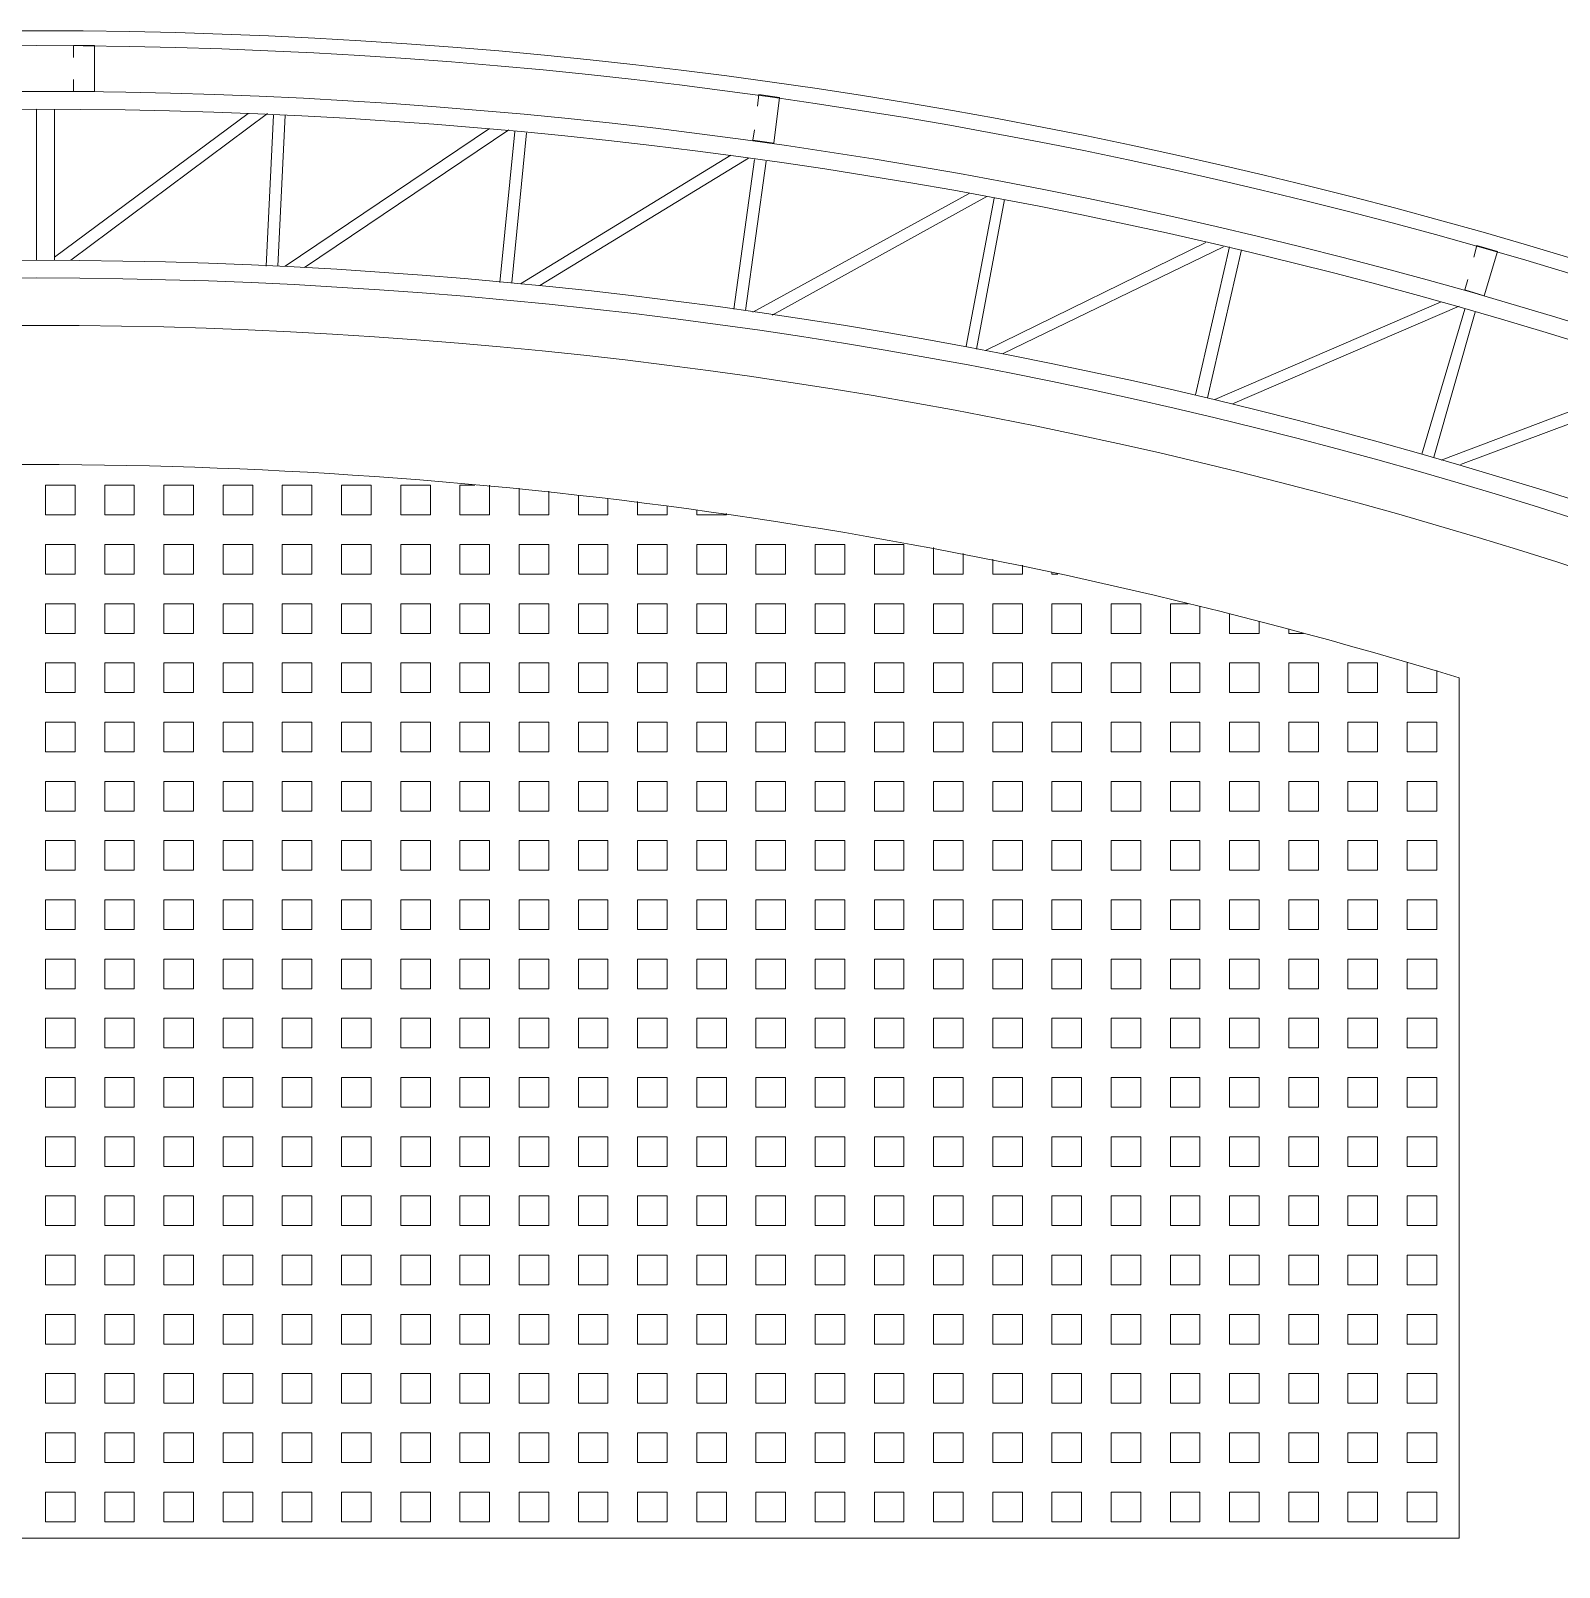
# Model space of a CAD drawing. Header units: millimetres. Extents: x 8 to 69.8, y -142.7 to -115.9.
# Drawn here: x 66.938 to 67.594, y -126.608 to -125.949 of the extents above; entities that cross this region are included whole.
import ezdxf

# ---------------------------------------------------------------- set-up
doc = ezdxf.new("R2010")
doc.units = ezdxf.units.MM
doc.layers.add('PDF3_0', color=7, linetype='Continuous', true_color=0x8e8e8e)
doc.layers.add('PDF3_04-DETALHE', color=7, linetype='Continuous', true_color=0xc6c6c6)

msp = doc.modelspace()

# ---------------------------------------------------------------- linework, layer by layer
at = {"layer": 'PDF3_0', "color": 7, "lineweight": 0}
msp.add_lwpolyline([(68.95576, -127.18679), (68.96084, -127.18425, 0.281491), (66.94026, -125.94854, 0.281232), (64.92031, -127.18425), (64.92539, -127.18679, -0.281529), (66.94026, -125.95489, -0.281207)], format="xyb", close=True, dxfattribs=at)
for points in [[(66.95614, -125.95997), (66.95614, -125.95489), (66.96503, -125.95489), (66.96503, -125.97457), (66.95614, -125.97457), (66.95614, -125.96949)], [(67.24951, -125.98092), (67.25014, -125.97584), (67.25903, -125.97711), (67.25649, -125.9968), (67.2476, -125.99553), (67.24824, -125.99108)], [(66.94788, -126.04696), (66.94788, -125.98219)], [(67.03107, -125.9841), (66.94788, -126.04569)], [(67.03932, -125.9841), (66.95487, -126.04696)], [(67.03869, -126.0495), (67.04186, -125.98473)], [(67.04377, -126.0495), (67.04694, -125.98473)], [(67.13457, -125.99045), (67.04694, -126.0495)], [(67.14283, -125.99108), (67.0552, -126.05014)], [(67.13902, -126.05649), (67.14537, -125.99172)], [(67.1441, -126.05649), (67.15045, -125.99235)], [(67.23808, -126.00188), (67.14791, -126.05712)], [(67.2457, -126.00315), (67.15616, -126.05776)], [(67.23935, -126.06792), (67.24824, -126.00378)], [(67.24443, -126.06855), (67.25332, -126.00442)], [(67.34031, -126.01839), (67.2476, -126.06919)], [(67.34793, -126.01966), (67.25586, -126.07046)], [(67.33904, -126.08379), (67.35111, -126.02029)], [(67.34349, -126.08506), (67.35555, -126.02093)], [(67.44191, -126.03934), (67.3473, -126.0857)], [(67.44953, -126.04125), (67.35492, -126.08697)], [(67.43747, -126.10475), (67.45207, -126.04125)], [(67.44255, -126.10602), (67.45715, -126.04252)], [(67.55685, -126.04569), (67.55812, -126.04061), (67.56701, -126.04315), (67.56129, -126.0622), (67.55304, -126.05966), (67.55431, -126.05522)], [(67.54288, -126.06474), (67.44572, -126.10665)], [(67.5505, -126.06665), (67.45334, -126.10856)], [(67.53462, -126.13015), (67.55304, -126.06792)], [(67.5397, -126.13142), (67.55748, -126.06919)], [(67.64194, -126.09522), (67.54288, -126.13269)], [(67.64956, -126.09776), (67.55113, -126.13459)]]:
    msp.add_lwpolyline(points, dxfattribs=at)
for points in [[(68.9056, -127.13599, 0.273254), (66.94026, -125.97457, 0.272971), (64.97492, -127.13599), (65.04541, -127.17473, -0.273469), (66.94026, -126.05458, -0.273204), (68.83575, -127.17473), (68.82622, -127.15758), (68.89607, -127.11885), (68.9056, -127.13599), (68.92084, -127.17473), (68.92084, -127.75449)], [(68.89544, -127.13345, 0.272629), (66.94026, -125.98219, 0.272345), (64.98508, -127.13345), (65.04223, -127.16457, -0.272295), (66.94026, -126.04696), (66.94026, -125.98219), (66.94026, -126.04696, -0.272145), (68.83892, -127.16457)], [(64.96032, -127.25029), (64.96032, -127.17473), (65.06827, -127.17473, -0.271847), (66.94026, -126.0749, -0.272057), (68.81289, -127.17473), (68.92084, -127.17473)], [(67.5505, -126.22603, 0.074043), (66.94026, -126.13459, 0.073846), (66.33066, -126.22603), (66.33066, -126.59497), (67.5505, -126.59497), (67.5505, -126.22603), (67.5505, -126.59497)]]:
    msp.add_lwpolyline(points, format="xyb", dxfattribs=at)
msp.add_lwpolyline([(66.94026, -125.98219), (66.94026, -126.04696)], close=True, dxfattribs=at)
at = {"layer": 'PDF3_04-DETALHE', "lineweight": 0}
for points in [[(66.95677, -126.14348), (66.95677, -126.15618), (66.94407, -126.15618), (66.94407, -126.14348)], [(66.98217, -126.14348), (66.98217, -126.15618), (66.96947, -126.15618), (66.96947, -126.14348)], [(67.00757, -126.14348), (67.00757, -126.15618), (66.99487, -126.15618), (66.99487, -126.14348)], [(67.03297, -126.14348), (67.03297, -126.15618), (67.02027, -126.15618), (67.02027, -126.14348)], [(67.05837, -126.14348), (67.05837, -126.15618), (67.04567, -126.15618), (67.04567, -126.14348)], [(67.08377, -126.14348), (67.08377, -126.15618), (67.07107, -126.15618), (67.07107, -126.14348)], [(67.10917, -126.14348), (67.10917, -126.15618), (67.09647, -126.15618), (67.09647, -126.14348)], [(66.95677, -126.16888), (66.95677, -126.18158), (66.94407, -126.18158), (66.94407, -126.16888)], [(66.98217, -126.16888), (66.98217, -126.18158), (66.96947, -126.18158), (66.96947, -126.16888)], [(67.00757, -126.16888), (67.00757, -126.18158), (66.99487, -126.18158), (66.99487, -126.16888)], [(67.03297, -126.16888), (67.03297, -126.18158), (67.02027, -126.18158), (67.02027, -126.16888)], [(67.05837, -126.16888), (67.05837, -126.18158), (67.04567, -126.18158), (67.04567, -126.16888)], [(67.08377, -126.16888), (67.08377, -126.18158), (67.07107, -126.18158), (67.07107, -126.16888)], [(67.10917, -126.16888), (67.10917, -126.18158), (67.09647, -126.18158), (67.09647, -126.16888)], [(67.13457, -126.16888), (67.13457, -126.18158), (67.12187, -126.18158), (67.12187, -126.16888)], [(67.15997, -126.16888), (67.15997, -126.18158), (67.14727, -126.18158), (67.14727, -126.16888)], [(67.18537, -126.16888), (67.18537, -126.18158), (67.17267, -126.18158), (67.17267, -126.16888)], [(67.21077, -126.16888), (67.21077, -126.18158), (67.19807, -126.18158), (67.19807, -126.16888)], [(67.23617, -126.16888), (67.23617, -126.18158), (67.22347, -126.18158), (67.22347, -126.16888)], [(67.26157, -126.16888), (67.26157, -126.18158), (67.24887, -126.18158), (67.24887, -126.16888)], [(67.28697, -126.16888), (67.28697, -126.18158), (67.27427, -126.18158), (67.27427, -126.16888)], [(67.31237, -126.16888), (67.31237, -126.18158), (67.29967, -126.18158), (67.29967, -126.16888)], [(66.95677, -126.19428), (66.95677, -126.20698), (66.94407, -126.20698), (66.94407, -126.19428)], [(66.98217, -126.19428), (66.98217, -126.20698), (66.96947, -126.20698), (66.96947, -126.19428)], [(67.00757, -126.19428), (67.00757, -126.20698), (66.99487, -126.20698), (66.99487, -126.19428)], [(67.03297, -126.19428), (67.03297, -126.20698), (67.02027, -126.20698), (67.02027, -126.19428)], [(67.05837, -126.19428), (67.05837, -126.20698), (67.04567, -126.20698), (67.04567, -126.19428)], [(67.08377, -126.19428), (67.08377, -126.20698), (67.07107, -126.20698), (67.07107, -126.19428)], [(67.10917, -126.19428), (67.10917, -126.20698), (67.09647, -126.20698), (67.09647, -126.19428)], [(67.13457, -126.19428), (67.13457, -126.20698), (67.12187, -126.20698), (67.12187, -126.19428)], [(67.15997, -126.19428), (67.15997, -126.20698), (67.14727, -126.20698), (67.14727, -126.19428)], [(67.18537, -126.19428), (67.18537, -126.20698), (67.17267, -126.20698), (67.17267, -126.19428)], [(67.21077, -126.19428), (67.21077, -126.20698), (67.19807, -126.20698), (67.19807, -126.19428)], [(67.23617, -126.19428), (67.23617, -126.20698), (67.22347, -126.20698), (67.22347, -126.19428)], [(67.26157, -126.19428), (67.26157, -126.20698), (67.24887, -126.20698), (67.24887, -126.19428)], [(67.28697, -126.19428), (67.28697, -126.20698), (67.27427, -126.20698), (67.27427, -126.19428)], [(67.31237, -126.19428), (67.31237, -126.20698), (67.29967, -126.20698), (67.29967, -126.19428)], [(67.33777, -126.19428), (67.33777, -126.20698), (67.32507, -126.20698), (67.32507, -126.19428)], [(67.36317, -126.19428), (67.36317, -126.20698), (67.35047, -126.20698), (67.35047, -126.19428)], [(67.38857, -126.19428), (67.38857, -126.20698), (67.37587, -126.20698), (67.37587, -126.19428)], [(67.41397, -126.19428), (67.41397, -126.20698), (67.40127, -126.20698), (67.40127, -126.19428)], [(66.95677, -126.21968), (66.95677, -126.23238), (66.94407, -126.23238), (66.94407, -126.21968)], [(66.98217, -126.21968), (66.98217, -126.23238), (66.96947, -126.23238), (66.96947, -126.21968)], [(67.00757, -126.21968), (67.00757, -126.23238), (66.99487, -126.23238), (66.99487, -126.21968)], [(67.03297, -126.21968), (67.03297, -126.23238), (67.02027, -126.23238), (67.02027, -126.21968)], [(67.05837, -126.21968), (67.05837, -126.23238), (67.04567, -126.23238), (67.04567, -126.21968)], [(67.08377, -126.21968), (67.08377, -126.23238), (67.07107, -126.23238), (67.07107, -126.21968)], [(67.10917, -126.21968), (67.10917, -126.23238), (67.09647, -126.23238), (67.09647, -126.21968)], [(67.13457, -126.21968), (67.13457, -126.23238), (67.12187, -126.23238), (67.12187, -126.21968)], [(67.15997, -126.21968), (67.15997, -126.23238), (67.14727, -126.23238), (67.14727, -126.21968)], [(67.18537, -126.21968), (67.18537, -126.23238), (67.17267, -126.23238), (67.17267, -126.21968)], [(67.21077, -126.21968), (67.21077, -126.23238), (67.19807, -126.23238), (67.19807, -126.21968)], [(67.23617, -126.21968), (67.23617, -126.23238), (67.22347, -126.23238), (67.22347, -126.21968)], [(67.26157, -126.21968), (67.26157, -126.23238), (67.24887, -126.23238), (67.24887, -126.21968)], [(67.28697, -126.21968), (67.28697, -126.23238), (67.27427, -126.23238), (67.27427, -126.21968)], [(67.31237, -126.21968), (67.31237, -126.23238), (67.29967, -126.23238), (67.29967, -126.21968)], [(67.33777, -126.21968), (67.33777, -126.23238), (67.32507, -126.23238), (67.32507, -126.21968)], [(67.36317, -126.21968), (67.36317, -126.23238), (67.35047, -126.23238), (67.35047, -126.21968)], [(67.38857, -126.21968), (67.38857, -126.23238), (67.37587, -126.23238), (67.37587, -126.21968)], [(67.41397, -126.21968), (67.41397, -126.23238), (67.40127, -126.23238), (67.40127, -126.21968)], [(67.43937, -126.21968), (67.43937, -126.23238), (67.42667, -126.23238), (67.42667, -126.21968)], [(67.46477, -126.21968), (67.46477, -126.23238), (67.45207, -126.23238), (67.45207, -126.21968)], [(67.49017, -126.21968), (67.49017, -126.23238), (67.47747, -126.23238), (67.47747, -126.21968)], [(67.51557, -126.21968), (67.51557, -126.23238), (67.50287, -126.23238), (67.50287, -126.21968)], [(66.95677, -126.24508), (66.95677, -126.25778), (66.94407, -126.25778), (66.94407, -126.24508)], [(66.98217, -126.24508), (66.98217, -126.25778), (66.96947, -126.25778), (66.96947, -126.24508)], [(67.00757, -126.24508), (67.00757, -126.25778), (66.99487, -126.25778), (66.99487, -126.24508)], [(67.03297, -126.24508), (67.03297, -126.25778), (67.02027, -126.25778), (67.02027, -126.24508)], [(67.05837, -126.24508), (67.05837, -126.25778), (67.04567, -126.25778), (67.04567, -126.24508)], [(67.08377, -126.24508), (67.08377, -126.25778), (67.07107, -126.25778), (67.07107, -126.24508)], [(67.10917, -126.24508), (67.10917, -126.25778), (67.09647, -126.25778), (67.09647, -126.24508)], [(67.13457, -126.24508), (67.13457, -126.25778), (67.12187, -126.25778), (67.12187, -126.24508)], [(67.15997, -126.24508), (67.15997, -126.25778), (67.14727, -126.25778), (67.14727, -126.24508)], [(67.18537, -126.24508), (67.18537, -126.25778), (67.17267, -126.25778), (67.17267, -126.24508)], [(67.21077, -126.24508), (67.21077, -126.25778), (67.19807, -126.25778), (67.19807, -126.24508)], [(67.23617, -126.24508), (67.23617, -126.25778), (67.22347, -126.25778), (67.22347, -126.24508)], [(67.26157, -126.24508), (67.26157, -126.25778), (67.24887, -126.25778), (67.24887, -126.24508)], [(67.28697, -126.24508), (67.28697, -126.25778), (67.27427, -126.25778), (67.27427, -126.24508)], [(67.31237, -126.24508), (67.31237, -126.25778), (67.29967, -126.25778), (67.29967, -126.24508)], [(67.33777, -126.24508), (67.33777, -126.25778), (67.32507, -126.25778), (67.32507, -126.24508)], [(67.36317, -126.24508), (67.36317, -126.25778), (67.35047, -126.25778), (67.35047, -126.24508)], [(67.38857, -126.24508), (67.38857, -126.25778), (67.37587, -126.25778), (67.37587, -126.24508)], [(67.41397, -126.24508), (67.41397, -126.25778), (67.40127, -126.25778), (67.40127, -126.24508)], [(67.43937, -126.24508), (67.43937, -126.25778), (67.42667, -126.25778), (67.42667, -126.24508)], [(67.46477, -126.24508), (67.46477, -126.25778), (67.45207, -126.25778), (67.45207, -126.24508)], [(67.49017, -126.24508), (67.49017, -126.25778), (67.47747, -126.25778), (67.47747, -126.24508)], [(67.51557, -126.24508), (67.51557, -126.25778), (67.50287, -126.25778), (67.50287, -126.24508)], [(67.54097, -126.24508), (67.54097, -126.25778), (67.52827, -126.25778), (67.52827, -126.24508)], [(66.95677, -126.27048), (66.95677, -126.28318), (66.94407, -126.28318), (66.94407, -126.27048)], [(66.98217, -126.27048), (66.98217, -126.28318), (66.96947, -126.28318), (66.96947, -126.27048)], [(67.00757, -126.27048), (67.00757, -126.28318), (66.99487, -126.28318), (66.99487, -126.27048)], [(67.03297, -126.27048), (67.03297, -126.28318), (67.02027, -126.28318), (67.02027, -126.27048)], [(67.05837, -126.27048), (67.05837, -126.28318), (67.04567, -126.28318), (67.04567, -126.27048)], [(67.08377, -126.27048), (67.08377, -126.28318), (67.07107, -126.28318), (67.07107, -126.27048)], [(67.10917, -126.27048), (67.10917, -126.28318), (67.09647, -126.28318), (67.09647, -126.27048)], [(67.13457, -126.27048), (67.13457, -126.28318), (67.12187, -126.28318), (67.12187, -126.27048)], [(67.15997, -126.27048), (67.15997, -126.28318), (67.14727, -126.28318), (67.14727, -126.27048)], [(67.18537, -126.27048), (67.18537, -126.28318), (67.17267, -126.28318), (67.17267, -126.27048)], [(67.21077, -126.27048), (67.21077, -126.28318), (67.19807, -126.28318), (67.19807, -126.27048)], [(67.23617, -126.27048), (67.23617, -126.28318), (67.22347, -126.28318), (67.22347, -126.27048)], [(67.26157, -126.27048), (67.26157, -126.28318), (67.24887, -126.28318), (67.24887, -126.27048)], [(67.28697, -126.27048), (67.28697, -126.28318), (67.27427, -126.28318), (67.27427, -126.27048)], [(67.31237, -126.27048), (67.31237, -126.28318), (67.29967, -126.28318), (67.29967, -126.27048)], [(67.33777, -126.27048), (67.33777, -126.28318), (67.32507, -126.28318), (67.32507, -126.27048)], [(67.36317, -126.27048), (67.36317, -126.28318), (67.35047, -126.28318), (67.35047, -126.27048)], [(67.38857, -126.27048), (67.38857, -126.28318), (67.37587, -126.28318), (67.37587, -126.27048)], [(67.41397, -126.27048), (67.41397, -126.28318), (67.40127, -126.28318), (67.40127, -126.27048)], [(67.43937, -126.27048), (67.43937, -126.28318), (67.42667, -126.28318), (67.42667, -126.27048)], [(67.46477, -126.27048), (67.46477, -126.28318), (67.45207, -126.28318), (67.45207, -126.27048)], [(67.49017, -126.27048), (67.49017, -126.28318), (67.47747, -126.28318), (67.47747, -126.27048)], [(67.51557, -126.27048), (67.51557, -126.28318), (67.50287, -126.28318), (67.50287, -126.27048)], [(67.54097, -126.27048), (67.54097, -126.28318), (67.52827, -126.28318), (67.52827, -126.27048)], [(66.95677, -126.29588), (66.95677, -126.30858), (66.94407, -126.30858), (66.94407, -126.29588)], [(66.98217, -126.29588), (66.98217, -126.30858), (66.96947, -126.30858), (66.96947, -126.29588)], [(67.00757, -126.29588), (67.00757, -126.30858), (66.99487, -126.30858), (66.99487, -126.29588)], [(67.03297, -126.29588), (67.03297, -126.30858), (67.02027, -126.30858), (67.02027, -126.29588)], [(67.05837, -126.29588), (67.05837, -126.30858), (67.04567, -126.30858), (67.04567, -126.29588)], [(67.08377, -126.29588), (67.08377, -126.30858), (67.07107, -126.30858), (67.07107, -126.29588)], [(67.10917, -126.29588), (67.10917, -126.30858), (67.09647, -126.30858), (67.09647, -126.29588)], [(67.13457, -126.29588), (67.13457, -126.30858), (67.12187, -126.30858), (67.12187, -126.29588)], [(67.15997, -126.29588), (67.15997, -126.30858), (67.14727, -126.30858), (67.14727, -126.29588)], [(67.18537, -126.29588), (67.18537, -126.30858), (67.17267, -126.30858), (67.17267, -126.29588)], [(67.21077, -126.29588), (67.21077, -126.30858), (67.19807, -126.30858), (67.19807, -126.29588)], [(67.23617, -126.29588), (67.23617, -126.30858), (67.22347, -126.30858), (67.22347, -126.29588)], [(67.26157, -126.29588), (67.26157, -126.30858), (67.24887, -126.30858), (67.24887, -126.29588)], [(67.28697, -126.29588), (67.28697, -126.30858), (67.27427, -126.30858), (67.27427, -126.29588)], [(67.31237, -126.29588), (67.31237, -126.30858), (67.29967, -126.30858), (67.29967, -126.29588)], [(67.33777, -126.29588), (67.33777, -126.30858), (67.32507, -126.30858), (67.32507, -126.29588)], [(67.36317, -126.29588), (67.36317, -126.30858), (67.35047, -126.30858), (67.35047, -126.29588)], [(67.38857, -126.29588), (67.38857, -126.30858), (67.37587, -126.30858), (67.37587, -126.29588)], [(67.41397, -126.29588), (67.41397, -126.30858), (67.40127, -126.30858), (67.40127, -126.29588)], [(67.43937, -126.29588), (67.43937, -126.30858), (67.42667, -126.30858), (67.42667, -126.29588)], [(67.46477, -126.29588), (67.46477, -126.30858), (67.45207, -126.30858), (67.45207, -126.29588)], [(67.49017, -126.29588), (67.49017, -126.30858), (67.47747, -126.30858), (67.47747, -126.29588)], [(67.51557, -126.29588), (67.51557, -126.30858), (67.50287, -126.30858), (67.50287, -126.29588)], [(67.54097, -126.29588), (67.54097, -126.30858), (67.52827, -126.30858), (67.52827, -126.29588)], [(66.95677, -126.32128), (66.95677, -126.33398), (66.94407, -126.33398), (66.94407, -126.32128)], [(66.98217, -126.32128), (66.98217, -126.33398), (66.96947, -126.33398), (66.96947, -126.32128)], [(67.00757, -126.32128), (67.00757, -126.33398), (66.99487, -126.33398), (66.99487, -126.32128)], [(67.03297, -126.32128), (67.03297, -126.33398), (67.02027, -126.33398), (67.02027, -126.32128)], [(67.05837, -126.32128), (67.05837, -126.33398), (67.04567, -126.33398), (67.04567, -126.32128)], [(67.08377, -126.32128), (67.08377, -126.33398), (67.07107, -126.33398), (67.07107, -126.32128)], [(67.10917, -126.32128), (67.10917, -126.33398), (67.09647, -126.33398), (67.09647, -126.32128)], [(67.13457, -126.32128), (67.13457, -126.33398), (67.12187, -126.33398), (67.12187, -126.32128)], [(67.15997, -126.32128), (67.15997, -126.33398), (67.14727, -126.33398), (67.14727, -126.32128)], [(67.18537, -126.32128), (67.18537, -126.33398), (67.17267, -126.33398), (67.17267, -126.32128)], [(67.21077, -126.32128), (67.21077, -126.33398), (67.19807, -126.33398), (67.19807, -126.32128)], [(67.23617, -126.32128), (67.23617, -126.33398), (67.22347, -126.33398), (67.22347, -126.32128)], [(67.26157, -126.32128), (67.26157, -126.33398), (67.24887, -126.33398), (67.24887, -126.32128)], [(67.28697, -126.32128), (67.28697, -126.33398), (67.27427, -126.33398), (67.27427, -126.32128)], [(67.31237, -126.32128), (67.31237, -126.33398), (67.29967, -126.33398), (67.29967, -126.32128)], [(67.33777, -126.32128), (67.33777, -126.33398), (67.32507, -126.33398), (67.32507, -126.32128)], [(67.36317, -126.32128), (67.36317, -126.33398), (67.35047, -126.33398), (67.35047, -126.32128)], [(67.38857, -126.32128), (67.38857, -126.33398), (67.37587, -126.33398), (67.37587, -126.32128)], [(67.41397, -126.32128), (67.41397, -126.33398), (67.40127, -126.33398), (67.40127, -126.32128)], [(67.43937, -126.32128), (67.43937, -126.33398), (67.42667, -126.33398), (67.42667, -126.32128)], [(67.46477, -126.32128), (67.46477, -126.33398), (67.45207, -126.33398), (67.45207, -126.32128)], [(67.49017, -126.32128), (67.49017, -126.33398), (67.47747, -126.33398), (67.47747, -126.32128)], [(67.51557, -126.32128), (67.51557, -126.33398), (67.50287, -126.33398), (67.50287, -126.32128)], [(67.54097, -126.32128), (67.54097, -126.33398), (67.52827, -126.33398), (67.52827, -126.32128)], [(66.95677, -126.34668), (66.95677, -126.35938), (66.94407, -126.35938), (66.94407, -126.34668)], [(66.98217, -126.34668), (66.98217, -126.35938), (66.96947, -126.35938), (66.96947, -126.34668)], [(67.00757, -126.34668), (67.00757, -126.35938), (66.99487, -126.35938), (66.99487, -126.34668)], [(67.03297, -126.34668), (67.03297, -126.35938), (67.02027, -126.35938), (67.02027, -126.34668)], [(67.05837, -126.34668), (67.05837, -126.35938), (67.04567, -126.35938), (67.04567, -126.34668)], [(67.08377, -126.34668), (67.08377, -126.35938), (67.07107, -126.35938), (67.07107, -126.34668)], [(67.10917, -126.34668), (67.10917, -126.35938), (67.09647, -126.35938), (67.09647, -126.34668)], [(67.13457, -126.34668), (67.13457, -126.35938), (67.12187, -126.35938), (67.12187, -126.34668)], [(67.15997, -126.34668), (67.15997, -126.35938), (67.14727, -126.35938), (67.14727, -126.34668)], [(67.18537, -126.34668), (67.18537, -126.35938), (67.17267, -126.35938), (67.17267, -126.34668)], [(67.21077, -126.34668), (67.21077, -126.35938), (67.19807, -126.35938), (67.19807, -126.34668)], [(67.23617, -126.34668), (67.23617, -126.35938), (67.22347, -126.35938), (67.22347, -126.34668)], [(67.26157, -126.34668), (67.26157, -126.35938), (67.24887, -126.35938), (67.24887, -126.34668)], [(67.28697, -126.34668), (67.28697, -126.35938), (67.27427, -126.35938), (67.27427, -126.34668)], [(67.31237, -126.34668), (67.31237, -126.35938), (67.29967, -126.35938), (67.29967, -126.34668)], [(67.33777, -126.34668), (67.33777, -126.35938), (67.32507, -126.35938), (67.32507, -126.34668)], [(67.36317, -126.34668), (67.36317, -126.35938), (67.35047, -126.35938), (67.35047, -126.34668)], [(67.38857, -126.34668), (67.38857, -126.35938), (67.37587, -126.35938), (67.37587, -126.34668)], [(67.41397, -126.34668), (67.41397, -126.35938), (67.40127, -126.35938), (67.40127, -126.34668)], [(67.43937, -126.34668), (67.43937, -126.35938), (67.42667, -126.35938), (67.42667, -126.34668)], [(67.46477, -126.34668), (67.46477, -126.35938), (67.45207, -126.35938), (67.45207, -126.34668)], [(67.49017, -126.34668), (67.49017, -126.35938), (67.47747, -126.35938), (67.47747, -126.34668)], [(67.51557, -126.34668), (67.51557, -126.35938), (67.50287, -126.35938), (67.50287, -126.34668)], [(67.54097, -126.34668), (67.54097, -126.35938), (67.52827, -126.35938), (67.52827, -126.34668)], [(66.95677, -126.37208), (66.95677, -126.38478), (66.94407, -126.38478), (66.94407, -126.37208)], [(66.98217, -126.37208), (66.98217, -126.38478), (66.96947, -126.38478), (66.96947, -126.37208)], [(67.00757, -126.37208), (67.00757, -126.38478), (66.99487, -126.38478), (66.99487, -126.37208)], [(67.03297, -126.37208), (67.03297, -126.38478), (67.02027, -126.38478), (67.02027, -126.37208)], [(67.05837, -126.37208), (67.05837, -126.38478), (67.04567, -126.38478), (67.04567, -126.37208)], [(67.08377, -126.37208), (67.08377, -126.38478), (67.07107, -126.38478), (67.07107, -126.37208)], [(67.10917, -126.37208), (67.10917, -126.38478), (67.09647, -126.38478), (67.09647, -126.37208)], [(67.13457, -126.37208), (67.13457, -126.38478), (67.12187, -126.38478), (67.12187, -126.37208)], [(67.15997, -126.37208), (67.15997, -126.38478), (67.14727, -126.38478), (67.14727, -126.37208)], [(67.18537, -126.37208), (67.18537, -126.38478), (67.17267, -126.38478), (67.17267, -126.37208)], [(67.21077, -126.37208), (67.21077, -126.38478), (67.19807, -126.38478), (67.19807, -126.37208)], [(67.23617, -126.37208), (67.23617, -126.38478), (67.22347, -126.38478), (67.22347, -126.37208)], [(67.26157, -126.37208), (67.26157, -126.38478), (67.24887, -126.38478), (67.24887, -126.37208)], [(67.28697, -126.37208), (67.28697, -126.38478), (67.27427, -126.38478), (67.27427, -126.37208)], [(67.31237, -126.37208), (67.31237, -126.38478), (67.29967, -126.38478), (67.29967, -126.37208)], [(67.33777, -126.37208), (67.33777, -126.38478), (67.32507, -126.38478), (67.32507, -126.37208)], [(67.36317, -126.37208), (67.36317, -126.38478), (67.35047, -126.38478), (67.35047, -126.37208)], [(67.38857, -126.37208), (67.38857, -126.38478), (67.37587, -126.38478), (67.37587, -126.37208)], [(67.41397, -126.37208), (67.41397, -126.38478), (67.40127, -126.38478), (67.40127, -126.37208)], [(67.43937, -126.37208), (67.43937, -126.38478), (67.42667, -126.38478), (67.42667, -126.37208)], [(67.46477, -126.37208), (67.46477, -126.38478), (67.45207, -126.38478), (67.45207, -126.37208)], [(67.49017, -126.37208), (67.49017, -126.38478), (67.47747, -126.38478), (67.47747, -126.37208)], [(67.51557, -126.37208), (67.51557, -126.38478), (67.50287, -126.38478), (67.50287, -126.37208)], [(67.54097, -126.37208), (67.54097, -126.38478), (67.52827, -126.38478), (67.52827, -126.37208)], [(66.95677, -126.39748), (66.95677, -126.41018), (66.94407, -126.41018), (66.94407, -126.39748)], [(66.98217, -126.39748), (66.98217, -126.41018), (66.96947, -126.41018), (66.96947, -126.39748)], [(67.00757, -126.39748), (67.00757, -126.41018), (66.99487, -126.41018), (66.99487, -126.39748)], [(67.03297, -126.39748), (67.03297, -126.41018), (67.02027, -126.41018), (67.02027, -126.39748)], [(67.05837, -126.39748), (67.05837, -126.41018), (67.04567, -126.41018), (67.04567, -126.39748)], [(67.08377, -126.39748), (67.08377, -126.41018), (67.07107, -126.41018), (67.07107, -126.39748)], [(67.10917, -126.39748), (67.10917, -126.41018), (67.09647, -126.41018), (67.09647, -126.39748)], [(67.13457, -126.39748), (67.13457, -126.41018), (67.12187, -126.41018), (67.12187, -126.39748)], [(67.15997, -126.39748), (67.15997, -126.41018), (67.14727, -126.41018), (67.14727, -126.39748)], [(67.18537, -126.39748), (67.18537, -126.41018), (67.17267, -126.41018), (67.17267, -126.39748)], [(67.21077, -126.39748), (67.21077, -126.41018), (67.19807, -126.41018), (67.19807, -126.39748)], [(67.23617, -126.39748), (67.23617, -126.41018), (67.22347, -126.41018), (67.22347, -126.39748)], [(67.26157, -126.39748), (67.26157, -126.41018), (67.24887, -126.41018), (67.24887, -126.39748)], [(67.28697, -126.39748), (67.28697, -126.41018), (67.27427, -126.41018), (67.27427, -126.39748)], [(67.31237, -126.39748), (67.31237, -126.41018), (67.29967, -126.41018), (67.29967, -126.39748)], [(67.33777, -126.39748), (67.33777, -126.41018), (67.32507, -126.41018), (67.32507, -126.39748)], [(67.36317, -126.39748), (67.36317, -126.41018), (67.35047, -126.41018), (67.35047, -126.39748)], [(67.38857, -126.39748), (67.38857, -126.41018), (67.37587, -126.41018), (67.37587, -126.39748)], [(67.41397, -126.39748), (67.41397, -126.41018), (67.40127, -126.41018), (67.40127, -126.39748)], [(67.43937, -126.39748), (67.43937, -126.41018), (67.42667, -126.41018), (67.42667, -126.39748)], [(67.46477, -126.39748), (67.46477, -126.41018), (67.45207, -126.41018), (67.45207, -126.39748)], [(67.49017, -126.39748), (67.49017, -126.41018), (67.47747, -126.41018), (67.47747, -126.39748)], [(67.51557, -126.39748), (67.51557, -126.41018), (67.50287, -126.41018), (67.50287, -126.39748)], [(67.54097, -126.39748), (67.54097, -126.41018), (67.52827, -126.41018), (67.52827, -126.39748)], [(66.95677, -126.42288), (66.95677, -126.43558), (66.94407, -126.43558), (66.94407, -126.42288)], [(66.98217, -126.42288), (66.98217, -126.43558), (66.96947, -126.43558), (66.96947, -126.42288)], [(67.00757, -126.42288), (67.00757, -126.43558), (66.99487, -126.43558), (66.99487, -126.42288)], [(67.03297, -126.42288), (67.03297, -126.43558), (67.02027, -126.43558), (67.02027, -126.42288)], [(67.05837, -126.42288), (67.05837, -126.43558), (67.04567, -126.43558), (67.04567, -126.42288)], [(67.08377, -126.42288), (67.08377, -126.43558), (67.07107, -126.43558), (67.07107, -126.42288)], [(67.10917, -126.42288), (67.10917, -126.43558), (67.09647, -126.43558), (67.09647, -126.42288)], [(67.13457, -126.42288), (67.13457, -126.43558), (67.12187, -126.43558), (67.12187, -126.42288)], [(67.15997, -126.42288), (67.15997, -126.43558), (67.14727, -126.43558), (67.14727, -126.42288)], [(67.18537, -126.42288), (67.18537, -126.43558), (67.17267, -126.43558), (67.17267, -126.42288)], [(67.21077, -126.42288), (67.21077, -126.43558), (67.19807, -126.43558), (67.19807, -126.42288)], [(67.23617, -126.42288), (67.23617, -126.43558), (67.22347, -126.43558), (67.22347, -126.42288)], [(67.26157, -126.42288), (67.26157, -126.43558), (67.24887, -126.43558), (67.24887, -126.42288)], [(67.28697, -126.42288), (67.28697, -126.43558), (67.27427, -126.43558), (67.27427, -126.42288)], [(67.31237, -126.42288), (67.31237, -126.43558), (67.29967, -126.43558), (67.29967, -126.42288)], [(67.33777, -126.42288), (67.33777, -126.43558), (67.32507, -126.43558), (67.32507, -126.42288)], [(67.36317, -126.42288), (67.36317, -126.43558), (67.35047, -126.43558), (67.35047, -126.42288)], [(67.38857, -126.42288), (67.38857, -126.43558), (67.37587, -126.43558), (67.37587, -126.42288)], [(67.41397, -126.42288), (67.41397, -126.43558), (67.40127, -126.43558), (67.40127, -126.42288)], [(67.43937, -126.42288), (67.43937, -126.43558), (67.42667, -126.43558), (67.42667, -126.42288)], [(67.46477, -126.42288), (67.46477, -126.43558), (67.45207, -126.43558), (67.45207, -126.42288)], [(67.49017, -126.42288), (67.49017, -126.43558), (67.47747, -126.43558), (67.47747, -126.42288)], [(67.51557, -126.42288), (67.51557, -126.43558), (67.50287, -126.43558), (67.50287, -126.42288)], [(67.54097, -126.42288), (67.54097, -126.43558), (67.52827, -126.43558), (67.52827, -126.42288)], [(66.95677, -126.44828), (66.95677, -126.46098), (66.94407, -126.46098), (66.94407, -126.44828)], [(66.98217, -126.44828), (66.98217, -126.46098), (66.96947, -126.46098), (66.96947, -126.44828)], [(67.00757, -126.44828), (67.00757, -126.46098), (66.99487, -126.46098), (66.99487, -126.44828)], [(67.03297, -126.44828), (67.03297, -126.46098), (67.02027, -126.46098), (67.02027, -126.44828)], [(67.05837, -126.44828), (67.05837, -126.46098), (67.04567, -126.46098), (67.04567, -126.44828)], [(67.08377, -126.44828), (67.08377, -126.46098), (67.07107, -126.46098), (67.07107, -126.44828)], [(67.10917, -126.44828), (67.10917, -126.46098), (67.09647, -126.46098), (67.09647, -126.44828)], [(67.13457, -126.44828), (67.13457, -126.46098), (67.12187, -126.46098), (67.12187, -126.44828)], [(67.15997, -126.44828), (67.15997, -126.46098), (67.14727, -126.46098), (67.14727, -126.44828)], [(67.18537, -126.44828), (67.18537, -126.46098), (67.17267, -126.46098), (67.17267, -126.44828)], [(67.21077, -126.44828), (67.21077, -126.46098), (67.19807, -126.46098), (67.19807, -126.44828)], [(67.23617, -126.44828), (67.23617, -126.46098), (67.22347, -126.46098), (67.22347, -126.44828)], [(67.26157, -126.44828), (67.26157, -126.46098), (67.24887, -126.46098), (67.24887, -126.44828)], [(67.28697, -126.44828), (67.28697, -126.46098), (67.27427, -126.46098), (67.27427, -126.44828)], [(67.31237, -126.44828), (67.31237, -126.46098), (67.29967, -126.46098), (67.29967, -126.44828)], [(67.33777, -126.44828), (67.33777, -126.46098), (67.32507, -126.46098), (67.32507, -126.44828)], [(67.36317, -126.44828), (67.36317, -126.46098), (67.35047, -126.46098), (67.35047, -126.44828)], [(67.38857, -126.44828), (67.38857, -126.46098), (67.37587, -126.46098), (67.37587, -126.44828)], [(67.41397, -126.44828), (67.41397, -126.46098), (67.40127, -126.46098), (67.40127, -126.44828)], [(67.43937, -126.44828), (67.43937, -126.46098), (67.42667, -126.46098), (67.42667, -126.44828)], [(67.46477, -126.44828), (67.46477, -126.46098), (67.45207, -126.46098), (67.45207, -126.44828)], [(67.49017, -126.44828), (67.49017, -126.46098), (67.47747, -126.46098), (67.47747, -126.44828)], [(67.51557, -126.44828), (67.51557, -126.46098), (67.50287, -126.46098), (67.50287, -126.44828)], [(67.54097, -126.44828), (67.54097, -126.46098), (67.52827, -126.46098), (67.52827, -126.44828)], [(66.95677, -126.47368), (66.95677, -126.48638), (66.94407, -126.48638), (66.94407, -126.47368)], [(66.98217, -126.47368), (66.98217, -126.48638), (66.96947, -126.48638), (66.96947, -126.47368)], [(67.00757, -126.47368), (67.00757, -126.48638), (66.99487, -126.48638), (66.99487, -126.47368)], [(67.03297, -126.47368), (67.03297, -126.48638), (67.02027, -126.48638), (67.02027, -126.47368)], [(67.05837, -126.47368), (67.05837, -126.48638), (67.04567, -126.48638), (67.04567, -126.47368)], [(67.08377, -126.47368), (67.08377, -126.48638), (67.07107, -126.48638), (67.07107, -126.47368)], [(67.10917, -126.47368), (67.10917, -126.48638), (67.09647, -126.48638), (67.09647, -126.47368)], [(67.13457, -126.47368), (67.13457, -126.48638), (67.12187, -126.48638), (67.12187, -126.47368)], [(67.15997, -126.47368), (67.15997, -126.48638), (67.14727, -126.48638), (67.14727, -126.47368)], [(67.18537, -126.47368), (67.18537, -126.48638), (67.17267, -126.48638), (67.17267, -126.47368)], [(67.21077, -126.47368), (67.21077, -126.48638), (67.19807, -126.48638), (67.19807, -126.47368)], [(67.23617, -126.47368), (67.23617, -126.48638), (67.22347, -126.48638), (67.22347, -126.47368)], [(67.26157, -126.47368), (67.26157, -126.48638), (67.24887, -126.48638), (67.24887, -126.47368)], [(67.28697, -126.47368), (67.28697, -126.48638), (67.27427, -126.48638), (67.27427, -126.47368)], [(67.31237, -126.47368), (67.31237, -126.48638), (67.29967, -126.48638), (67.29967, -126.47368)], [(67.33777, -126.47368), (67.33777, -126.48638), (67.32507, -126.48638), (67.32507, -126.47368)], [(67.36317, -126.47368), (67.36317, -126.48638), (67.35047, -126.48638), (67.35047, -126.47368)], [(67.38857, -126.47368), (67.38857, -126.48638), (67.37587, -126.48638), (67.37587, -126.47368)], [(67.41397, -126.47368), (67.41397, -126.48638), (67.40127, -126.48638), (67.40127, -126.47368)], [(67.43937, -126.47368), (67.43937, -126.48638), (67.42667, -126.48638), (67.42667, -126.47368)], [(67.46477, -126.47368), (67.46477, -126.48638), (67.45207, -126.48638), (67.45207, -126.47368)], [(67.49017, -126.47368), (67.49017, -126.48638), (67.47747, -126.48638), (67.47747, -126.47368)], [(67.51557, -126.47368), (67.51557, -126.48638), (67.50287, -126.48638), (67.50287, -126.47368)], [(67.54097, -126.47368), (67.54097, -126.48638), (67.52827, -126.48638), (67.52827, -126.47368)], [(66.95677, -126.49908), (66.95677, -126.51178), (66.94407, -126.51178), (66.94407, -126.49908)], [(66.98217, -126.49908), (66.98217, -126.51178), (66.96947, -126.51178), (66.96947, -126.49908)], [(67.00757, -126.49908), (67.00757, -126.51178), (66.99487, -126.51178), (66.99487, -126.49908)], [(67.03297, -126.49908), (67.03297, -126.51178), (67.02027, -126.51178), (67.02027, -126.49908)], [(67.05837, -126.49908), (67.05837, -126.51178), (67.04567, -126.51178), (67.04567, -126.49908)], [(67.08377, -126.49908), (67.08377, -126.51178), (67.07107, -126.51178), (67.07107, -126.49908)], [(67.10917, -126.49908), (67.10917, -126.51178), (67.09647, -126.51178), (67.09647, -126.49908)], [(67.13457, -126.49908), (67.13457, -126.51178), (67.12187, -126.51178), (67.12187, -126.49908)], [(67.15997, -126.49908), (67.15997, -126.51178), (67.14727, -126.51178), (67.14727, -126.49908)], [(67.18537, -126.49908), (67.18537, -126.51178), (67.17267, -126.51178), (67.17267, -126.49908)], [(67.21077, -126.49908), (67.21077, -126.51178), (67.19807, -126.51178), (67.19807, -126.49908)], [(67.23617, -126.49908), (67.23617, -126.51178), (67.22347, -126.51178), (67.22347, -126.49908)], [(67.26157, -126.49908), (67.26157, -126.51178), (67.24887, -126.51178), (67.24887, -126.49908)], [(67.28697, -126.49908), (67.28697, -126.51178), (67.27427, -126.51178), (67.27427, -126.49908)], [(67.31237, -126.49908), (67.31237, -126.51178), (67.29967, -126.51178), (67.29967, -126.49908)], [(67.33777, -126.49908), (67.33777, -126.51178), (67.32507, -126.51178), (67.32507, -126.49908)], [(67.36317, -126.49908), (67.36317, -126.51178), (67.35047, -126.51178), (67.35047, -126.49908)], [(67.38857, -126.49908), (67.38857, -126.51178), (67.37587, -126.51178), (67.37587, -126.49908)], [(67.41397, -126.49908), (67.41397, -126.51178), (67.40127, -126.51178), (67.40127, -126.49908)], [(67.43937, -126.49908), (67.43937, -126.51178), (67.42667, -126.51178), (67.42667, -126.49908)], [(67.46477, -126.49908), (67.46477, -126.51178), (67.45207, -126.51178), (67.45207, -126.49908)], [(67.49017, -126.49908), (67.49017, -126.51178), (67.47747, -126.51178), (67.47747, -126.49908)], [(67.51557, -126.49908), (67.51557, -126.51178), (67.50287, -126.51178), (67.50287, -126.49908)], [(67.54097, -126.49908), (67.54097, -126.51178), (67.52827, -126.51178), (67.52827, -126.49908)], [(66.95677, -126.52448), (66.95677, -126.53718), (66.94407, -126.53718), (66.94407, -126.52448)], [(66.98217, -126.52448), (66.98217, -126.53718), (66.96947, -126.53718), (66.96947, -126.52448)], [(67.00757, -126.52448), (67.00757, -126.53718), (66.99487, -126.53718), (66.99487, -126.52448)], [(67.03297, -126.52448), (67.03297, -126.53718), (67.02027, -126.53718), (67.02027, -126.52448)], [(67.05837, -126.52448), (67.05837, -126.53718), (67.04567, -126.53718), (67.04567, -126.52448)], [(67.08377, -126.52448), (67.08377, -126.53718), (67.07107, -126.53718), (67.07107, -126.52448)], [(67.10917, -126.52448), (67.10917, -126.53718), (67.09647, -126.53718), (67.09647, -126.52448)], [(67.13457, -126.52448), (67.13457, -126.53718), (67.12187, -126.53718), (67.12187, -126.52448)], [(67.15997, -126.52448), (67.15997, -126.53718), (67.14727, -126.53718), (67.14727, -126.52448)], [(67.18537, -126.52448), (67.18537, -126.53718), (67.17267, -126.53718), (67.17267, -126.52448)], [(67.21077, -126.52448), (67.21077, -126.53718), (67.19807, -126.53718), (67.19807, -126.52448)], [(67.23617, -126.52448), (67.23617, -126.53718), (67.22347, -126.53718), (67.22347, -126.52448)], [(67.26157, -126.52448), (67.26157, -126.53718), (67.24887, -126.53718), (67.24887, -126.52448)], [(67.28697, -126.52448), (67.28697, -126.53718), (67.27427, -126.53718), (67.27427, -126.52448)], [(67.31237, -126.52448), (67.31237, -126.53718), (67.29967, -126.53718), (67.29967, -126.52448)], [(67.33777, -126.52448), (67.33777, -126.53718), (67.32507, -126.53718), (67.32507, -126.52448)], [(67.36317, -126.52448), (67.36317, -126.53718), (67.35047, -126.53718), (67.35047, -126.52448)], [(67.38857, -126.52448), (67.38857, -126.53718), (67.37587, -126.53718), (67.37587, -126.52448)], [(67.41397, -126.52448), (67.41397, -126.53718), (67.40127, -126.53718), (67.40127, -126.52448)], [(67.43937, -126.52448), (67.43937, -126.53718), (67.42667, -126.53718), (67.42667, -126.52448)], [(67.46477, -126.52448), (67.46477, -126.53718), (67.45207, -126.53718), (67.45207, -126.52448)], [(67.49017, -126.52448), (67.49017, -126.53718), (67.47747, -126.53718), (67.47747, -126.52448)], [(67.51557, -126.52448), (67.51557, -126.53718), (67.50287, -126.53718), (67.50287, -126.52448)], [(67.54097, -126.52448), (67.54097, -126.53718), (67.52827, -126.53718), (67.52827, -126.52448)], [(66.95677, -126.54988), (66.95677, -126.56258), (66.94407, -126.56258), (66.94407, -126.54988)], [(66.98217, -126.54988), (66.98217, -126.56258), (66.96947, -126.56258), (66.96947, -126.54988)], [(67.00757, -126.54988), (67.00757, -126.56258), (66.99487, -126.56258), (66.99487, -126.54988)], [(67.03297, -126.54988), (67.03297, -126.56258), (67.02027, -126.56258), (67.02027, -126.54988)], [(67.05837, -126.54988), (67.05837, -126.56258), (67.04567, -126.56258), (67.04567, -126.54988)], [(67.08377, -126.54988), (67.08377, -126.56258), (67.07107, -126.56258), (67.07107, -126.54988)], [(67.10917, -126.54988), (67.10917, -126.56258), (67.09647, -126.56258), (67.09647, -126.54988)], [(67.13457, -126.54988), (67.13457, -126.56258), (67.12187, -126.56258), (67.12187, -126.54988)], [(67.15997, -126.54988), (67.15997, -126.56258), (67.14727, -126.56258), (67.14727, -126.54988)], [(67.18537, -126.54988), (67.18537, -126.56258), (67.17267, -126.56258), (67.17267, -126.54988)], [(67.21077, -126.54988), (67.21077, -126.56258), (67.19807, -126.56258), (67.19807, -126.54988)], [(67.23617, -126.54988), (67.23617, -126.56258), (67.22347, -126.56258), (67.22347, -126.54988)], [(67.26157, -126.54988), (67.26157, -126.56258), (67.24887, -126.56258), (67.24887, -126.54988)], [(67.28697, -126.54988), (67.28697, -126.56258), (67.27427, -126.56258), (67.27427, -126.54988)], [(67.31237, -126.54988), (67.31237, -126.56258), (67.29967, -126.56258), (67.29967, -126.54988)], [(67.33777, -126.54988), (67.33777, -126.56258), (67.32507, -126.56258), (67.32507, -126.54988)], [(67.36317, -126.54988), (67.36317, -126.56258), (67.35047, -126.56258), (67.35047, -126.54988)], [(67.38857, -126.54988), (67.38857, -126.56258), (67.37587, -126.56258), (67.37587, -126.54988)], [(67.41397, -126.54988), (67.41397, -126.56258), (67.40127, -126.56258), (67.40127, -126.54988)], [(67.43937, -126.54988), (67.43937, -126.56258), (67.42667, -126.56258), (67.42667, -126.54988)], [(67.46477, -126.54988), (67.46477, -126.56258), (67.45207, -126.56258), (67.45207, -126.54988)], [(67.49017, -126.54988), (67.49017, -126.56258), (67.47747, -126.56258), (67.47747, -126.54988)], [(67.51557, -126.54988), (67.51557, -126.56258), (67.50287, -126.56258), (67.50287, -126.54988)], [(67.54097, -126.54988), (67.54097, -126.56258), (67.52827, -126.56258), (67.52827, -126.54988)], [(66.95677, -126.57528), (66.95677, -126.58798), (66.94407, -126.58798), (66.94407, -126.57528)], [(66.98217, -126.57528), (66.98217, -126.58798), (66.96947, -126.58798), (66.96947, -126.57528)], [(67.00757, -126.57528), (67.00757, -126.58798), (66.99487, -126.58798), (66.99487, -126.57528)], [(67.03297, -126.57528), (67.03297, -126.58798), (67.02027, -126.58798), (67.02027, -126.57528)], [(67.05837, -126.57528), (67.05837, -126.58798), (67.04567, -126.58798), (67.04567, -126.57528)], [(67.08377, -126.57528), (67.08377, -126.58798), (67.07107, -126.58798), (67.07107, -126.57528)], [(67.10917, -126.57528), (67.10917, -126.58798), (67.09647, -126.58798), (67.09647, -126.57528)], [(67.13457, -126.57528), (67.13457, -126.58798), (67.12187, -126.58798), (67.12187, -126.57528)], [(67.15997, -126.57528), (67.15997, -126.58798), (67.14727, -126.58798), (67.14727, -126.57528)], [(67.18537, -126.57528), (67.18537, -126.58798), (67.17267, -126.58798), (67.17267, -126.57528)], [(67.21077, -126.57528), (67.21077, -126.58798), (67.19807, -126.58798), (67.19807, -126.57528)], [(67.23617, -126.57528), (67.23617, -126.58798), (67.22347, -126.58798), (67.22347, -126.57528)], [(67.26157, -126.57528), (67.26157, -126.58798), (67.24887, -126.58798), (67.24887, -126.57528)], [(67.28697, -126.57528), (67.28697, -126.58798), (67.27427, -126.58798), (67.27427, -126.57528)], [(67.31237, -126.57528), (67.31237, -126.58798), (67.29967, -126.58798), (67.29967, -126.57528)], [(67.33777, -126.57528), (67.33777, -126.58798), (67.32507, -126.58798), (67.32507, -126.57528)], [(67.36317, -126.57528), (67.36317, -126.58798), (67.35047, -126.58798), (67.35047, -126.57528)], [(67.38857, -126.57528), (67.38857, -126.58798), (67.37587, -126.58798), (67.37587, -126.57528)], [(67.41397, -126.57528), (67.41397, -126.58798), (67.40127, -126.58798), (67.40127, -126.57528)], [(67.43937, -126.57528), (67.43937, -126.58798), (67.42667, -126.58798), (67.42667, -126.57528)], [(67.46477, -126.57528), (67.46477, -126.58798), (67.45207, -126.58798), (67.45207, -126.57528)], [(67.49017, -126.57528), (67.49017, -126.58798), (67.47747, -126.58798), (67.47747, -126.57528)], [(67.51557, -126.57528), (67.51557, -126.58798), (67.50287, -126.58798), (67.50287, -126.57528)], [(67.54097, -126.57528), (67.54097, -126.58798), (67.52827, -126.58798), (67.52827, -126.57528)]]:
    msp.add_lwpolyline(points, close=True, dxfattribs=at)
for points in [[(67.13457, -126.14348), (67.13457, -126.15618), (67.12187, -126.15618), (67.12187, -126.14348), (67.12822, -126.14348)], [(67.14727, -126.14475), (67.14727, -126.15618), (67.15997, -126.15618), (67.15997, -126.14602)], [(67.17267, -126.14793), (67.17267, -126.15618), (67.18537, -126.15618), (67.18537, -126.1492)], [(67.19807, -126.15047), (67.19807, -126.15618), (67.21077, -126.15618), (67.21077, -126.15237)], [(67.22347, -126.15428), (67.22347, -126.15618), (67.23617, -126.15618), (67.23617, -126.15555)], [(67.32507, -126.17015), (67.32507, -126.18158), (67.33777, -126.18158), (67.33777, -126.17269)], [(67.35047, -126.17523), (67.35047, -126.18158), (67.36317, -126.18158), (67.36317, -126.17777)], [(67.37587, -126.18095), (67.37587, -126.18158), (67.37841, -126.18158)], [(67.43937, -126.19555), (67.43937, -126.20698), (67.42667, -126.20698), (67.42667, -126.19428), (67.43429, -126.19428)], [(67.45207, -126.19873), (67.45207, -126.20698), (67.46477, -126.20698), (67.46477, -126.2019)], [(67.47747, -126.20508), (67.47747, -126.20698), (67.48382, -126.20698)], [(67.52827, -126.21968), (67.52827, -126.21968)], [(67.52827, -126.21968), (67.52827, -126.23238), (67.54097, -126.23238), (67.54097, -126.22286)]]:
    msp.add_lwpolyline(points, dxfattribs=at)

doc.saveas('drawing.dxf')
